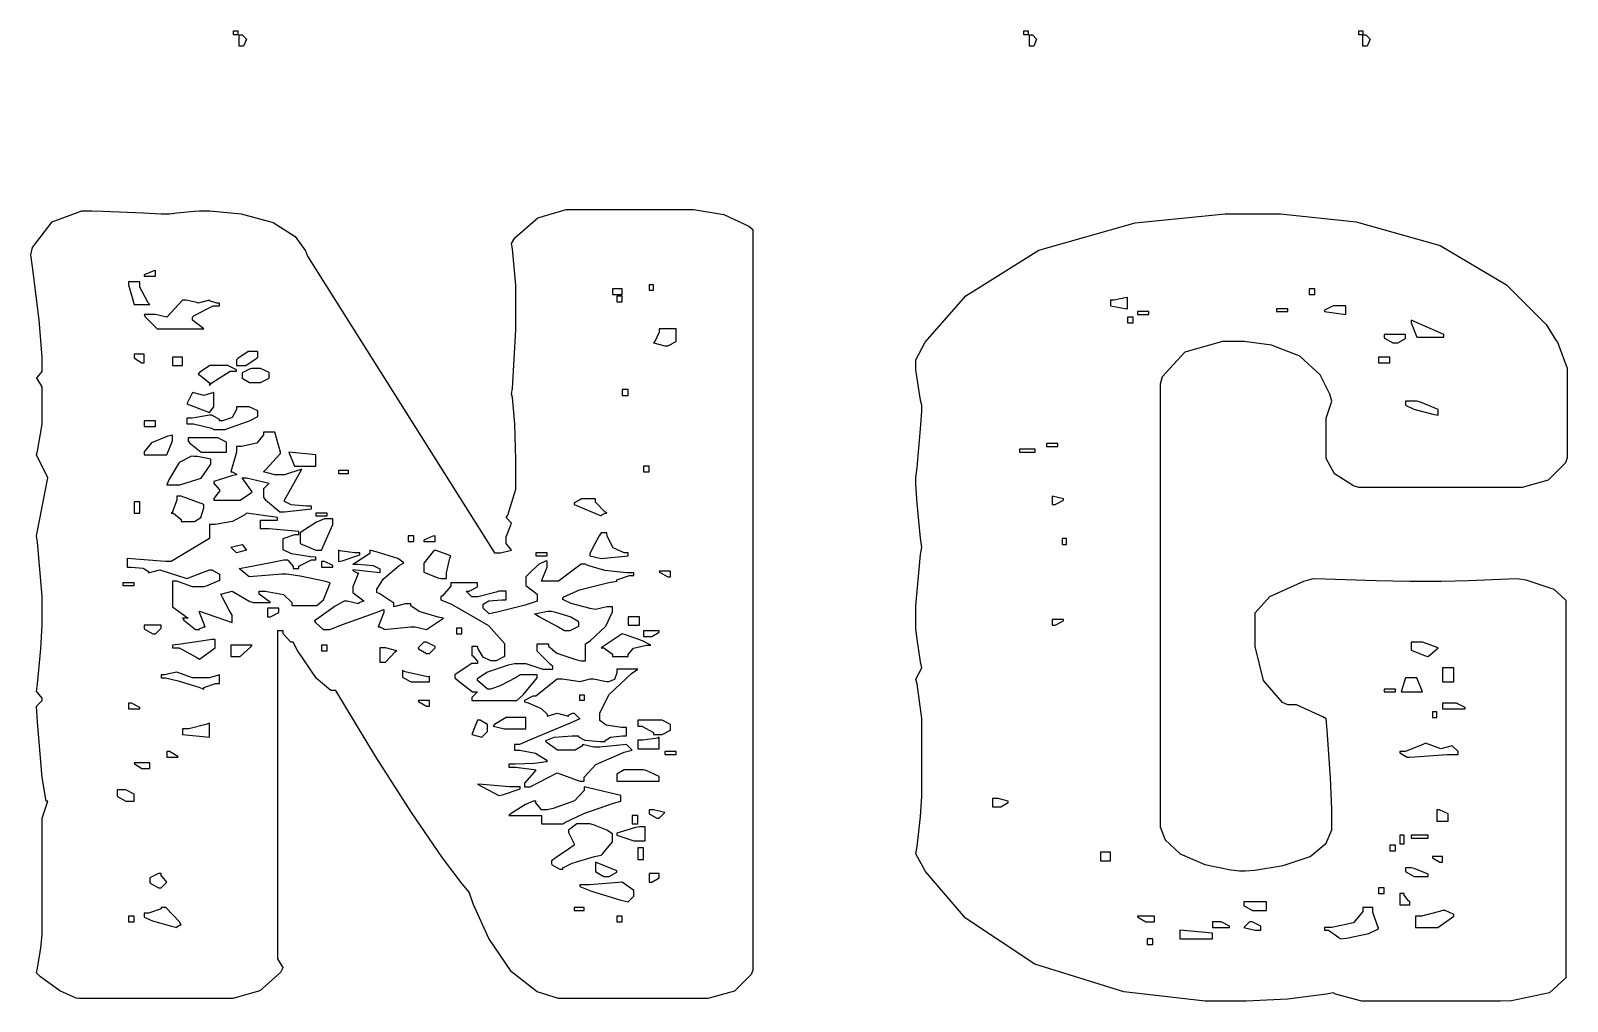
# Model space of a CAD drawing. Extents: x 97 to 264, y 28 to 329.
# Drawn here: x 224.37 to 262.57, y 159.28 to 183.41 of the extents above; entities that cross this region are included whole.
import ezdxf

# ---------------------------------------------------------------- set-up
doc = ezdxf.new("R2010")
doc.units = 0
doc.header["$MEASUREMENT"] = 0

msp = doc.modelspace()

# ---------------------------------------------------------------- linework, layer by layer
at = {"color": 32}
for points in [[(229.412, 183.408), (229.518, 183.408), (229.518, 183.304), (229.412, 183.304), (229.412, 183.408)], [(249.061, 183.408), (249.167, 183.408), (249.167, 183.304), (249.061, 183.304), (249.061, 183.408)], [(257.387, 183.408), (257.492, 183.408), (257.492, 183.304), (257.387, 183.304), (257.387, 183.408)], [(229.552, 183.304), (229.622, 183.304), (229.729, 183.198), (229.658, 183.021), (229.552, 183.021), (229.552, 183.304)], [(249.202, 183.304), (249.273, 183.304), (249.378, 183.198), (249.308, 183.021), (249.202, 183.021), (249.202, 183.304)], [(257.492, 183.304), (257.564, 183.304), (257.668, 183.198), (257.598, 183.021), (257.492, 183.021), (257.492, 183.304)]]:
    msp.add_lwpolyline(points, close=True, dxfattribs=at)
at = {"color": 7}
for points in [[(225.884, 178.929), (226.157, 178.92), (227.175, 178.882), (227.609, 178.858), (227.754, 178.858), (227.814, 178.858), (227.999, 178.882), (228.44, 178.92), (228.564, 178.929), (228.823, 178.929), (229.603, 178.857), (230.394, 178.643), (230.94, 178.289), (231.202, 177.934), (231.246, 177.8), (235.902, 170.428), (236.044, 170.428), (236.325, 170.498), (236.299, 170.525), (236.185, 170.663), (236.185, 170.708), (236.185, 170.825), (236.299, 171.097), (236.325, 171.167), (236.185, 171.31), (236.229, 171.363), (236.431, 172.011), (236.431, 172.226), (236.431, 172.438), (236.431, 172.737), (236.405, 173.634), (236.343, 174.29), (236.325, 174.378), (236.343, 174.511), (236.431, 175.973), (236.431, 176.459), (236.431, 176.742), (236.431, 177.086), (236.343, 177.985), (236.325, 178.117), (236.404, 178.259), (236.973, 178.754), (237.677, 178.965), (237.913, 178.965), (240.594, 178.965), (240.847, 178.965), (241.603, 178.838), (242.225, 178.55), (242.322, 178.47), (242.322, 160.055), (242.278, 159.941), (241.864, 159.531), (241.202, 159.349), (240.983, 159.349), (237.666, 159.349), (237.488, 159.349), (236.958, 159.515), (236.321, 160.011), (235.756, 160.838), (235.368, 161.699), (235.267, 161.995), (235.092, 162.201), (234.605, 162.848), (233.834, 163.971), (232.95, 165.359), (232.198, 166.592), (231.951, 167.004), (231.831, 167.004), (231.474, 167.301), (230.998, 168.002), (230.893, 168.205), (230.831, 168.205), (230.646, 168.417), (230.646, 168.487), (230.504, 168.487), (230.504, 160.408), (230.504, 160.338), (230.619, 160.143), (230.646, 160.125), (230.575, 159.993), (230.063, 159.54), (229.39, 159.349), (229.165, 159.349), (225.565, 159.349), (225.495, 159.359), (225.09, 159.536), (224.613, 159.888), (224.507, 159.985), (224.534, 160.1), (224.617, 160.608), (224.649, 160.934), (224.649, 161.043), (224.649, 163.829), (224.79, 164.254), (224.754, 164.254), (224.648, 164.841), (224.534, 166.22), (224.507, 166.617), (224.649, 166.758), (224.649, 166.812), (224.534, 166.953), (224.507, 166.97), (224.534, 167.174), (224.617, 168.038), (224.649, 168.64), (224.649, 168.84), (224.649, 169.343), (224.534, 170.692), (224.507, 170.851), (224.79, 172.296), (224.507, 172.861), (224.534, 172.959), (224.649, 173.627), (224.649, 173.849), (224.649, 174.485), (224.649, 174.555), (224.534, 174.749), (224.507, 174.765), (224.534, 174.793), (224.649, 174.932), (224.649, 174.978), (224.649, 175.289), (224.573, 176.222), (224.411, 177.537), (224.367, 177.836), (224.411, 178.022), (224.9, 178.66), (225.637, 178.929), (225.884, 178.929)], [(254.812, 178.858), (255.439, 178.858), (257.324, 178.661), (259.41, 178.07), (261.066, 177.087), (262.045, 176.101), (262.29, 175.719), (262.334, 175.667), (262.573, 175.018), (262.573, 174.801), (262.573, 172.791), (262.529, 172.668), (262.1, 172.236), (261.448, 172.049), (261.232, 172.049), (257.387, 172.049), (257.255, 172.093), (256.782, 172.394), (256.576, 172.772), (256.576, 172.897), (256.576, 173.779), (256.716, 174.202), (256.673, 174.371), (256.425, 174.851), (255.927, 175.314), (255.222, 175.591), (254.543, 175.683), (254.317, 175.683), (254.003, 175.683), (253.064, 175.419), (252.501, 174.801), (252.448, 174.625), (252.448, 163.725), (252.448, 163.616), (252.572, 163.289), (252.946, 162.941), (253.563, 162.683), (254.205, 162.548), (254.423, 162.524), (254.565, 162.524), (254.802, 162.542), (255.51, 162.653), (256.182, 162.879), (256.582, 163.209), (256.716, 163.543), (256.716, 163.653), (256.716, 163.795), (256.716, 164.055), (256.684, 164.835), (256.602, 166.018), (256.576, 166.299), (256.496, 166.353), (255.841, 166.652), (255.623, 166.652), (255.491, 166.705), (255.018, 167.253), (254.812, 168.1), (254.812, 168.381), (254.812, 168.804), (254.812, 168.938), (255.177, 169.339), (256.019, 169.722), (256.257, 169.792), (256.556, 169.784), (257.823, 169.744), (258.659, 169.722), (258.939, 169.722), (259.221, 169.722), (259.446, 169.722), (260.12, 169.744), (261.108, 169.784), (261.338, 169.792), (261.541, 169.758), (262.241, 169.528), (262.537, 169.251), (262.537, 169.157), (262.537, 159.985), (262.537, 159.861), (262.135, 159.487), (261.188, 159.289), (260.915, 159.279), (257.704, 159.279), (257.466, 159.279), (256.813, 159.457), (256.752, 159.492), (256.584, 159.457), (255.618, 159.333), (254.588, 159.279), (254.247, 159.279), (253.571, 159.279), (251.549, 159.511), (249.334, 160.201), (247.609, 161.349), (246.614, 162.509), (246.379, 162.947), (246.406, 163.124), (246.49, 163.873), (246.521, 164.37), (246.521, 164.535), (246.521, 165.982), (246.521, 166.309), (246.406, 167.173), (246.379, 167.287), (246.521, 167.569), (246.494, 167.72), (246.41, 168.285), (246.379, 168.542), (246.379, 168.628), (246.379, 169.113), (246.494, 170.384), (246.521, 170.568), (246.494, 170.789), (246.41, 171.658), (246.379, 172.138), (246.379, 172.296), (246.406, 172.552), (246.49, 173.514), (246.521, 173.951), (246.521, 174.096), (246.494, 174.22), (246.379, 174.974), (246.379, 175.224), (246.608, 175.665), (247.617, 176.82), (249.43, 177.956), (251.827, 178.634), (254.065, 178.858), (254.812, 178.858)], [(227.189, 177.307), (227.471, 177.307), (227.471, 177.447), (227.427, 177.439), (227.189, 177.34), (227.189, 177.307)], [(226.8, 177.165), (226.8, 177.094), (226.942, 176.601), (227.329, 176.601), (227.285, 176.645), (227.083, 177.035), (227.083, 177.165), (226.8, 177.165)], [(238.831, 176.848), (239.077, 176.848), (239.077, 176.988), (238.831, 176.988), (238.831, 176.848)], [(239.748, 176.954), (239.853, 176.954), (239.853, 177.094), (239.748, 177.094), (239.748, 176.954)], [(256.153, 176.848), (256.293, 176.848), (256.293, 176.988), (256.153, 176.988), (256.153, 176.848)], [(228.141, 176.706), (227.754, 176.283), (227.471, 176.353), (227.189, 176.353), (227.215, 176.293), (227.513, 176), (227.612, 176), (228.67, 176), (228.388, 176.213), (228.388, 176.283), (228.432, 176.327), (228.902, 176.565), (229.059, 176.565), (229.059, 176.635), (228.997, 176.635), (228.812, 176.689), (228.812, 176.706), (228.53, 176.635), (228.494, 176.653), (228.229, 176.706), (228.141, 176.706)], [(238.937, 176.671), (239.077, 176.671), (239.077, 176.812), (238.937, 176.812), (238.937, 176.671)], [(251.214, 176.706), (251.214, 176.565), (251.214, 176.565), (251.583, 176.505), (251.637, 176.495), (251.637, 176.778), (251.583, 176.769), (251.306, 176.706), (251.214, 176.706)], [(256.54, 176.425), (257.069, 176.353), (257.069, 176.565), (256.822, 176.565), (256.751, 176.565), (256.54, 176.461), (256.54, 176.425)], [(251.637, 176.142), (251.777, 176.142), (251.777, 176.283), (251.637, 176.283), (251.637, 176.142)], [(251.883, 176.353), (252.166, 176.353), (252.166, 176.425), (251.883, 176.425), (251.883, 176.353)], [(255.341, 176.425), (255.623, 176.425), (255.623, 176.495), (255.341, 176.495), (255.341, 176.425)], [(258.692, 176.213), (258.692, 176.142), (258.833, 175.79), (259.504, 175.79), (259.504, 175.86), (258.692, 176.213)], [(239.995, 176), (239.995, 175.912), (239.879, 175.665), (239.853, 175.647), (240.135, 175.577), (240.206, 175.577), (240.418, 175.685), (240.418, 175.719), (240.418, 176), (239.995, 176)], [(258.021, 175.86), (258.021, 175.79), (258.029, 175.763), (258.235, 175.647), (258.304, 175.647), (258.364, 175.647), (258.55, 175.755), (258.55, 175.79), (258.55, 175.86), (258.021, 175.86)], [(226.942, 175.367), (226.942, 175.295), (226.95, 175.268), (227.128, 175.154), (227.189, 175.154), (227.189, 175.367), (226.942, 175.367)], [(229.482, 175.224), (229.482, 175.084), (229.622, 175.084), (229.719, 175.084), (229.975, 175.26), (230.011, 175.295), (230.011, 175.437), (229.871, 175.437), (229.773, 175.437), (229.517, 175.26), (229.482, 175.224)], [(227.894, 175.084), (228.141, 175.084), (228.141, 175.295), (227.894, 175.295), (227.894, 175.084)], [(228.53, 174.872), (228.574, 174.845), (228.812, 174.654), (228.812, 174.589), (228.873, 174.651), (229.329, 174.942), (229.482, 174.942), (229.482, 174.978), (229.27, 175.084), (229.199, 175.084), (228.917, 175.084), (228.819, 175.084), (228.564, 174.908), (228.53, 174.872)], [(229.622, 174.872), (229.622, 174.801), (229.622, 174.767), (229.809, 174.661), (229.871, 174.661), (230.011, 174.661), (230.081, 174.661), (230.294, 174.767), (230.294, 174.801), (230.294, 174.872), (230.294, 174.908), (230.081, 175.014), (230.011, 175.014), (229.871, 175.014), (229.827, 175.005), (229.622, 174.906), (229.622, 174.872)], [(257.881, 175.154), (258.163, 175.154), (258.163, 175.295), (257.881, 175.295), (257.881, 175.154)], [(228.388, 174.413), (228.247, 174.132), (228.812, 173.919), (228.917, 174.06), (228.917, 174.413), (228.67, 174.342), (228.388, 174.413)], [(239.077, 174.342), (239.219, 174.342), (239.219, 174.485), (239.077, 174.485), (239.077, 174.342)], [(229.482, 174.06), (229.482, 173.994), (229.376, 173.791), (229.137, 173.707), (229.059, 173.707), (229.059, 173.743), (228.873, 173.849), (228.812, 173.849), (228.768, 173.841), (228.377, 173.779), (228.247, 173.779), (228.247, 173.637), (228.414, 173.637), (228.863, 173.524), (228.917, 173.496), (229.199, 173.496), (229.332, 173.541), (229.803, 173.713), (230.011, 173.816), (230.011, 173.849), (230.011, 173.919), (230.011, 173.955), (229.799, 174.06), (229.729, 174.06), (229.482, 174.06)], [(258.55, 174.202), (258.55, 174.132), (258.55, 174.1), (258.757, 174.003), (259.23, 173.877), (259.362, 173.849), (259.362, 173.919), (259.362, 173.991), (258.921, 174.176), (258.833, 174.202), (258.55, 174.202)], [(227.189, 173.567), (227.471, 173.567), (227.471, 173.707), (227.189, 173.707), (227.189, 173.567)], [(227.189, 172.861), (227.754, 172.861), (227.894, 173.214), (227.894, 173.354), (227.779, 173.328), (227.37, 173.162), (227.189, 172.937), (227.189, 172.861)], [(228.283, 173.284), (228.283, 173.214), (228.317, 173.162), (228.608, 172.931), (228.706, 172.931), (229.235, 172.931), (229.235, 173.144), (229.235, 173.179), (229.023, 173.284), (228.953, 173.284), (228.283, 173.284)], [(230.152, 173.426), (230.152, 173.36), (229.988, 173.157), (229.607, 173.073), (229.482, 173.073), (229.482, 172.931), (229.342, 172.438), (229.376, 172.438), (229.482, 172.386), (229.482, 172.368), (229.394, 172.35), (228.917, 172.205), (228.917, 172.156), (228.943, 172.129), (229.059, 171.99), (229.059, 171.943), (229.031, 171.917), (228.917, 171.779), (228.917, 171.733), (229.482, 171.733), (229.578, 171.733), (229.835, 171.909), (229.871, 171.943), (229.622, 172.296), (229.729, 172.296), (230.294, 172.156), (230.152, 172.015), (230.152, 171.803), (230.204, 171.742), (230.561, 171.45), (230.681, 171.45), (231.352, 171.52), (231.352, 171.59), (231.224, 171.59), (230.843, 171.622), (230.681, 171.705), (230.681, 171.733), (231.105, 172.508), (230.681, 172.368), (230.434, 172.368), (230.152, 172.438), (230.222, 172.51), (230.469, 172.779), (230.576, 172.894), (230.576, 172.931), (230.434, 173.426), (230.152, 173.426)], [(249.626, 173.073), (249.907, 173.073), (249.907, 173.144), (249.626, 173.144), (249.626, 173.073)], [(227.754, 172.12), (227.894, 172.12), (228.072, 172.12), (228.608, 172.28), (228.847, 172.636), (228.847, 172.755), (228.802, 172.765), (228.517, 172.825), (228.424, 172.825), (228.362, 172.835), (228.061, 172.672), (227.798, 172.244), (227.754, 172.12)], [(230.787, 172.931), (230.929, 172.579), (231.458, 172.579), (231.458, 172.861), (230.787, 172.931)], [(248.955, 172.931), (249.344, 172.931), (249.344, 173.002), (248.955, 173.002), (248.955, 172.931)], [(232.022, 172.402), (232.268, 172.402), (232.268, 172.472), (232.022, 172.472), (232.022, 172.402)], [(239.606, 172.438), (239.748, 172.438), (239.748, 172.579), (239.606, 172.579), (239.606, 172.438)], [(226.942, 171.414), (227.083, 171.414), (227.083, 171.697), (226.942, 171.697), (226.942, 171.414)], [(228.001, 171.839), (228.001, 171.733), (227.885, 171.432), (227.858, 171.414), (227.921, 171.414), (228.107, 171.257), (228.107, 171.203), (228.388, 171.203), (228.439, 171.203), (228.594, 171.31), (228.67, 171.548), (228.67, 171.626), (228.107, 171.839), (228.001, 171.839)], [(237.878, 171.626), (238.548, 171.344), (238.548, 171.362), (238.654, 171.414), (238.69, 171.414), (238.646, 171.45), (238.408, 171.688), (238.408, 171.767), (238.125, 171.767), (238.063, 171.767), (237.878, 171.662), (237.878, 171.626)], [(249.767, 171.839), (249.767, 171.626), (249.837, 171.626), (250.049, 171.733), (250.049, 171.767), (249.767, 171.839)], [(229.729, 171.414), (229.693, 171.37), (229.388, 171.208), (228.956, 171.133), (228.812, 171.133), (228.812, 170.78), (227.858, 170.215), (227.718, 170.215), (226.766, 170.285), (226.766, 170.075), (226.865, 170.075), (227.163, 170.045), (227.295, 169.962), (227.295, 169.933), (227.578, 170.003), (228.247, 169.792), (228.812, 170.003), (228.873, 170.003), (229.059, 169.898), (229.059, 169.863), (229.059, 169.792), (229.059, 169.74), (228.731, 169.598), (228.67, 169.58), (228.388, 169.58), (228.001, 169.722), (227.894, 169.722), (227.894, 169.087), (228.283, 168.804), (228.141, 168.804), (228.176, 168.752), (228.466, 168.522), (228.564, 168.522), (228.564, 168.54), (228.67, 168.592), (228.706, 168.592), (228.564, 168.945), (228.564, 168.981), (229.376, 168.698), (229.376, 168.84), (229.376, 168.881), (229.3, 169.003), (229.137, 169.315), (229.093, 169.404), (229.376, 169.474), (229.376, 169.474), (229.817, 169.219), (229.905, 169.193), (230.328, 169.193), (230.047, 169.404), (230.047, 169.474), (230.197, 169.474), (230.651, 169.391), (230.857, 169.189), (230.857, 169.121), (231.422, 169.121), (231.477, 169.121), (231.643, 169.259), (231.783, 169.59), (231.811, 169.686), (231.661, 169.722), (231.064, 169.846), (230.724, 169.898), (230.61, 169.898), (229.799, 169.827), (229.552, 170.039), (229.729, 170.075), (230.376, 170.199), (230.657, 170.251), (230.753, 170.251), (230.779, 170.225), (230.893, 170.086), (230.893, 170.039), (231.033, 170.039), (231.033, 170.093), (231.352, 170.251), (231.458, 170.251), (231.458, 170.321), (231.326, 170.331), (230.853, 170.401), (230.646, 170.501), (230.646, 170.532), (230.646, 170.744), (230.646, 170.78), (230.936, 170.885), (231.033, 170.885), (231.033, 170.957), (230.945, 170.966), (230.297, 171.027), (230.081, 171.027), (230.081, 171.238), (230.504, 171.238), (230.504, 171.31), (229.729, 171.414)], [(231.069, 170.921), (231.069, 170.708), (231.069, 170.656), (231.396, 170.516), (231.458, 170.498), (231.599, 170.498), (231.881, 171.133), (231.881, 171.274), (231.739, 171.274), (231.672, 171.274), (231.471, 171.191), (231.148, 170.983), (231.069, 170.921)], [(231.458, 171.344), (231.739, 171.344), (231.739, 171.414), (231.458, 171.414), (231.458, 171.344)], [(233.751, 170.708), (233.892, 170.708), (233.892, 170.851), (233.751, 170.851), (233.751, 170.708)], [(234.138, 170.708), (234.421, 170.708), (234.421, 170.851), (234.367, 170.842), (234.138, 170.743), (234.138, 170.708)], [(238.548, 170.921), (238.504, 170.851), (238.34, 170.56), (238.265, 170.407), (238.265, 170.356), (238.548, 170.285), (239.219, 170.356), (239.219, 170.428), (239.125, 170.428), (238.847, 170.556), (238.698, 170.842), (238.69, 170.921), (238.548, 170.921)], [(229.622, 170.638), (229.729, 170.498), (229.482, 170.428), (229.342, 170.568), (229.622, 170.638)], [(232.797, 170.498), (232.797, 170.41), (232.445, 170.181), (232.374, 170.145), (232.501, 170.145), (232.882, 170.115), (233.046, 170.032), (233.046, 170.003), (233.046, 169.933), (232.374, 170.003), (232.374, 169.987), (232.481, 169.933), (232.517, 169.933), (232.374, 169.58), (232.374, 169.44), (232.657, 169.227), (232.621, 169.227), (232.517, 169.175), (232.517, 169.157), (232.234, 169.227), (232.158, 169.227), (231.933, 169.1), (231.527, 168.814), (231.422, 168.734), (231.448, 168.699), (231.64, 168.522), (231.705, 168.522), (231.808, 168.522), (232.122, 168.65), (232.93, 168.938), (233.15, 169.017), (233.15, 168.945), (233.01, 168.592), (233.044, 168.592), (233.15, 168.54), (233.15, 168.522), (233.821, 168.592), (233.928, 168.592), (234.208, 168.522), (234.633, 168.804), (234.501, 168.832), (234.028, 168.968), (233.821, 169.11), (233.821, 169.157), (233.679, 169.157), (233.398, 169.087), (233.398, 169.175), (233.044, 169.405), (232.974, 169.44), (232.974, 169.526), (233.136, 169.784), (233.529, 170.109), (233.645, 170.179), (233.645, 170.179), (233.499, 170.287), (232.956, 170.454), (232.797, 170.498)], [(232.022, 170.498), (232.022, 170.215), (232.11, 170.233), (232.551, 170.379), (232.551, 170.428), (232.418, 170.428), (232.056, 170.481), (232.022, 170.498)], [(234.421, 170.498), (234.377, 170.463), (234.138, 170.173), (234.138, 170.075), (234.138, 170.003), (234.138, 169.951), (234.491, 169.81), (234.561, 169.792), (234.703, 169.792), (234.703, 169.934), (234.792, 170.295), (234.81, 170.356), (234.421, 170.498)], [(236.926, 170.356), (237.207, 170.356), (237.207, 170.428), (236.926, 170.428), (236.926, 170.356)], [(250.013, 170.638), (250.119, 170.638), (250.119, 170.78), (250.013, 170.78), (250.013, 170.638)], [(231.599, 170.215), (231.599, 170.075), (231.881, 170.075), (231.881, 170.111), (231.669, 170.215), (231.599, 170.215)], [(236.678, 169.827), (236.678, 169.616), (236.96, 169.404), (236.96, 169.263), (236.96, 169.23), (236.664, 169.127), (235.964, 168.954), (235.762, 168.91), (235.62, 169.051), (235.62, 169.121), (235.62, 169.15), (235.756, 169.233), (236.077, 169.263), (236.185, 169.263), (236.185, 169.474), (236.008, 169.474), (235.937, 169.448), (235.487, 169.333), (235.339, 169.333), (235.197, 169.474), (235.267, 169.474), (235.479, 169.581), (235.479, 169.616), (235.479, 169.686), (234.81, 169.686), (234.81, 169.598), (234.605, 169.361), (234.561, 169.333), (234.561, 169.263), (234.826, 169.149), (235.752, 168.62), (236.149, 168.177), (236.149, 168.028), (236.149, 167.886), (236.149, 167.852), (235.938, 167.746), (235.868, 167.746), (235.806, 167.746), (235.62, 167.83), (235.496, 168.038), (235.479, 168.099), (235.339, 168.099), (235.339, 167.886), (235.365, 167.86), (235.479, 167.723), (235.479, 167.676), (235.337, 167.676), (234.967, 167.437), (234.914, 167.393), (234.914, 167.323), (234.976, 167.262), (235.353, 166.97), (235.479, 166.97), (235.339, 166.828), (235.339, 166.758), (236.397, 166.758), (236.451, 166.758), (236.612, 166.896), (236.889, 167.226), (236.96, 167.323), (236.96, 167.393), (236.538, 167.393), (236.44, 167.332), (236.039, 167.124), (235.803, 167.04), (235.726, 167.04), (235.479, 167.253), (235.479, 167.306), (235.712, 167.465), (236.247, 167.641), (236.397, 167.676), (236.678, 167.676), (237.103, 167.533), (237.349, 167.533), (237.349, 167.605), (237.287, 167.65), (236.96, 167.987), (236.96, 168.099), (236.96, 168.169), (237.243, 168.169), (237.243, 168.11), (237.45, 167.932), (237.923, 167.773), (238.055, 167.746), (238.161, 167.746), (238.161, 168.169), (238.275, 168.24), (238.667, 168.602), (238.831, 168.965), (238.831, 169.087), (238.69, 169.087), (238.408, 169.017), (238.275, 169.043), (237.803, 169.171), (237.596, 169.266), (237.596, 169.297), (237.622, 169.333), (238.015, 169.51), (238.742, 169.688), (238.937, 169.722), (238.937, 169.758), (239.254, 169.863), (239.36, 169.863), (239.36, 169.933), (239.179, 169.933), (238.64, 169.987), (238.221, 170.111), (238.161, 170.145), (238.055, 170.145), (237.49, 169.722), (237.067, 169.722), (237.207, 170.075), (237.207, 170.215), (237.181, 170.225), (236.996, 170.141), (236.74, 169.898), (236.678, 169.827)], [(226.66, 169.616), (226.942, 169.616), (226.942, 169.686), (226.66, 169.686), (226.66, 169.616)], [(239.995, 169.969), (240.003, 169.943), (240.209, 169.827), (240.278, 169.827), (240.278, 169.969), (239.995, 169.969)], [(230.258, 169.051), (230.258, 168.84), (230.328, 168.84), (230.54, 168.946), (230.54, 168.981), (230.54, 169.051), (230.258, 169.051)], [(237.313, 168.981), (237.418, 168.954), (237.793, 168.84), (237.975, 168.726), (237.985, 168.698), (237.985, 168.628), (237.985, 168.593), (237.772, 168.487), (237.702, 168.487), (237.64, 168.487), (237.454, 168.593), (237.013, 168.84), (236.89, 168.91), (236.942, 168.92), (237.22, 168.981), (237.313, 168.981)], [(227.189, 168.628), (227.189, 168.558), (227.197, 168.531), (227.402, 168.415), (227.471, 168.415), (227.612, 168.558), (227.612, 168.628), (227.189, 168.628)], [(234.95, 168.415), (235.09, 168.415), (235.09, 168.558), (234.95, 168.558), (234.95, 168.415)], [(239.219, 168.628), (239.5, 168.628), (239.5, 168.84), (239.219, 168.84), (239.219, 168.628)], [(249.767, 168.768), (249.767, 168.628), (249.837, 168.628), (250.049, 168.734), (250.049, 168.768), (249.767, 168.768)], [(227.894, 168.135), (227.894, 168.063), (228.061, 168.063), (228.494, 167.826), (228.564, 167.782), (228.953, 168.063), (228.953, 168.275), (228.866, 168.275), (228.608, 168.232), (228.043, 168.152), (227.894, 168.135)], [(229.342, 168.135), (229.342, 167.852), (229.482, 167.852), (229.578, 167.852), (229.843, 168.09), (229.871, 168.135), (229.342, 168.135)], [(231.599, 167.992), (231.739, 167.992), (231.739, 168.135), (231.599, 168.135), (231.599, 167.992)], [(234.138, 168.205), (233.998, 168.063), (234.006, 168.037), (234.211, 167.922), (234.28, 167.922), (234.421, 168.063), (234.421, 168.099), (234.208, 168.205), (234.138, 168.205)], [(239.077, 168.415), (238.548, 168.063), (238.618, 168.063), (238.831, 167.906), (238.831, 167.852), (239.219, 167.852), (239.219, 167.904), (239.355, 168.06), (239.675, 168.135), (239.783, 168.135), (239.773, 168.144), (239.575, 168.237), (239.182, 168.381), (239.077, 168.415)], [(239.606, 168.487), (239.606, 168.345), (239.748, 168.345), (239.809, 168.345), (239.995, 168.453), (239.995, 168.487), (239.606, 168.487)], [(258.692, 168.205), (258.692, 168.063), (258.692, 168.01), (259.044, 167.87), (259.115, 167.852), (259.362, 168.063), (258.975, 168.205), (258.692, 168.205)], [(233.046, 168.063), (233.046, 167.71), (233.186, 167.71), (233.186, 167.71), (233.425, 167.966), (233.469, 167.992), (233.186, 168.063), (233.046, 168.063)], [(227.612, 167.393), (227.612, 167.323), (227.717, 167.323), (228.035, 167.248), (228.546, 167.084), (228.67, 167.04), (228.67, 167.076), (228.961, 167.181), (229.059, 167.181), (229.059, 167.393), (228.812, 167.323), (228.388, 167.323), (228.001, 167.463), (227.957, 167.455), (227.697, 167.393), (227.612, 167.393)], [(233.609, 167.499), (233.609, 167.357), (233.618, 167.331), (233.823, 167.217), (233.892, 167.217), (234.28, 167.217), (234.28, 167.357), (234.236, 167.349), (233.679, 167.473), (233.609, 167.499)], [(238.937, 167.499), (238.937, 167.444), (238.879, 167.279), (238.737, 167.217), (238.69, 167.217), (238.646, 167.226), (238.361, 167.287), (238.265, 167.287), (238.019, 167.217), (237.975, 167.226), (237.585, 167.287), (237.455, 167.287), (236.926, 166.864), (236.854, 166.864), (236.644, 166.759), (236.644, 166.723), (236.732, 166.697), (237.057, 166.561), (237.207, 166.419), (237.207, 166.371), (237.455, 166.441), (237.736, 166.371), (237.736, 166.388), (237.842, 166.441), (237.878, 166.441), (238.019, 166.299), (237.78, 166.194), (236.889, 165.824), (236.52, 165.665), (236.397, 165.665), (236.397, 165.523), (236.528, 165.523), (236.921, 165.449), (237.181, 165.285), (237.207, 165.24), (237.181, 165.232), (236.89, 165.194), (236.413, 165.17), (236.255, 165.17), (236.255, 165.1), (236.422, 165.1), (236.882, 165.039), (236.926, 165.03), (236.882, 164.977), (236.644, 164.7), (236.644, 164.607), (236.784, 164.607), (237.455, 164.96), (238.019, 164.747), (238.125, 164.747), (238.125, 164.852), (238.42, 165.162), (239.121, 165.471), (239.324, 165.523), (239.183, 165.665), (238.514, 165.593), (238.372, 165.593), (238.089, 165.665), (238.089, 165.631), (237.903, 165.523), (237.842, 165.523), (237.56, 165.523), (237.462, 165.523), (237.207, 165.701), (237.173, 165.735), (237.173, 165.763), (237.38, 165.845), (237.833, 165.876), (237.985, 165.876), (237.985, 165.85), (238.147, 165.767), (238.528, 165.735), (238.654, 165.735), (238.654, 165.763), (238.786, 165.845), (239.084, 165.876), (239.183, 165.876), (239.183, 166.088), (239.057, 166.088), (238.676, 166.142), (238.514, 166.26), (238.514, 166.299), (238.514, 166.45), (238.75, 166.904), (239.306, 167.429), (239.466, 167.533), (238.937, 167.533), (238.937, 167.499)], [(259.468, 167.217), (259.751, 167.217), (259.751, 167.569), (259.468, 167.569), (259.468, 167.217)], [(258.021, 166.97), (258.304, 166.97), (258.304, 167.04), (258.021, 167.04), (258.021, 166.97)], [(258.55, 167.323), (258.446, 166.97), (258.975, 166.97), (258.833, 167.323), (258.55, 167.323)], [(226.8, 166.688), (226.8, 166.547), (227.083, 166.547), (227.083, 166.583), (226.871, 166.688), (226.8, 166.688)], [(233.998, 166.758), (234.006, 166.732), (234.211, 166.617), (234.28, 166.617), (234.28, 166.758), (233.998, 166.758)], [(238.019, 166.9), (238.125, 166.9), (238.125, 166.758), (238.019, 166.758), (238.019, 166.9)], [(259.468, 166.688), (259.468, 166.547), (260.033, 166.547), (260.033, 166.583), (259.821, 166.688), (259.751, 166.688), (259.468, 166.688)], [(235.479, 166.265), (235.339, 165.912), (235.585, 165.842), (235.726, 165.982), (235.726, 166.122), (235.726, 166.158), (235.54, 166.265), (235.479, 166.265)], [(235.868, 166.122), (236.149, 166.052), (236.678, 166.052), (236.678, 166.335), (236.291, 166.335), (236.185, 166.335), (235.902, 166.158), (235.868, 166.122)], [(239.466, 166.265), (239.466, 166.122), (239.562, 166.122), (239.853, 165.965), (239.853, 165.912), (239.995, 165.912), (240.065, 165.912), (240.278, 166.018), (240.278, 166.052), (240.278, 166.122), (240.278, 166.158), (240.065, 166.265), (239.995, 166.265), (239.466, 166.265)], [(259.221, 166.335), (259.328, 166.335), (259.328, 166.475), (259.221, 166.475), (259.221, 166.335)], [(228.141, 166.052), (228.141, 165.912), (228.812, 165.842), (228.812, 166.194), (228.758, 166.168), (228.296, 166.052), (228.141, 166.052)], [(239.466, 165.77), (239.466, 165.559), (239.995, 165.559), (239.995, 165.842), (239.959, 165.824), (239.588, 165.77), (239.466, 165.77)], [(227.754, 165.489), (227.754, 165.347), (228.035, 165.347), (228.025, 165.365), (227.821, 165.489), (227.754, 165.489)], [(240.135, 165.417), (240.418, 165.417), (240.418, 165.489), (240.135, 165.489), (240.135, 165.417)], [(258.41, 165.489), (258.41, 165.454), (258.594, 165.347), (258.656, 165.347), (258.779, 165.356), (259.587, 165.417), (259.857, 165.417), (259.857, 165.489), (259.715, 165.629), (259.432, 165.559), (259.045, 165.699), (258.983, 165.665), (258.553, 165.489), (258.41, 165.489)], [(226.942, 165.206), (226.95, 165.18), (227.128, 165.064), (227.189, 165.064), (227.329, 165.064), (227.329, 165.206), (226.942, 165.206)], [(235.479, 164.677), (236.008, 164.394), (236.097, 164.412), (236.538, 164.558), (236.538, 164.607), (236.273, 164.607), (235.602, 164.669), (235.479, 164.677)], [(238.937, 164.888), (238.937, 164.747), (239.995, 164.747), (239.995, 164.817), (239.995, 164.871), (239.667, 165.013), (239.606, 165.03), (239.183, 165.03), (239.121, 165.03), (238.937, 164.924), (238.937, 164.888)], [(226.519, 164.535), (226.519, 164.394), (226.527, 164.368), (226.731, 164.254), (226.8, 164.254), (226.942, 164.254), (226.942, 164.394), (226.942, 164.43), (226.73, 164.535), (226.66, 164.535), (226.519, 164.535)], [(238.125, 164.607), (238.125, 164.52), (237.891, 164.258), (237.357, 164.069), (237.207, 164.042), (237.067, 164.042), (237.039, 164.069), (236.926, 164.209), (236.926, 164.254), (236.861, 164.254), (236.67, 164.171), (236.334, 163.963), (236.255, 163.901), (237.067, 163.901), (237.067, 163.689), (237.596, 163.689), (237.648, 163.725), (238.121, 163.945), (238.857, 164.201), (239.043, 164.254), (239.043, 164.394), (238.125, 164.607)], [(248.285, 164.324), (248.285, 164.112), (248.426, 164.112), (248.486, 164.112), (248.672, 164.219), (248.672, 164.254), (248.426, 164.324), (248.285, 164.324)], [(239.748, 164.042), (239.748, 163.971), (239.748, 163.937), (239.933, 163.829), (239.995, 163.829), (240.135, 163.971), (239.853, 164.042), (239.748, 164.042)], [(259.328, 164.042), (259.328, 163.759), (259.608, 163.759), (259.608, 163.901), (259.608, 163.937), (259.398, 164.042), (259.328, 164.042)], [(237.736, 163.477), (237.878, 163.196), (237.878, 163.163), (237.74, 163.063), (237.41, 162.833), (237.313, 162.771), (237.313, 162.701), (237.322, 162.675), (237.527, 162.56), (237.596, 162.56), (237.596, 162.599), (237.833, 162.711), (238.388, 162.879), (238.548, 162.913), (238.592, 162.949), (238.831, 163.24), (238.831, 163.336), (238.831, 163.406), (238.831, 163.439), (238.693, 163.535), (238.362, 163.663), (238.265, 163.689), (238.019, 163.689), (237.947, 163.689), (237.736, 163.53), (237.736, 163.477)], [(238.937, 163.406), (239.36, 163.266), (239.642, 163.266), (239.642, 163.619), (239.5, 163.619), (239.402, 163.602), (238.937, 163.456), (238.937, 163.406)], [(239.324, 163.689), (239.466, 163.689), (239.466, 163.901), (239.324, 163.901), (239.324, 163.689)], [(258.163, 163.019), (258.304, 163.019), (258.304, 163.16), (258.163, 163.16), (258.163, 163.019)], [(258.41, 163.196), (258.516, 163.196), (258.516, 163.406), (258.41, 163.406), (258.41, 163.196)], [(258.692, 163.336), (259.115, 163.336), (259.115, 163.406), (258.692, 163.406), (258.692, 163.336)], [(239.466, 162.807), (239.606, 162.807), (239.606, 163.09), (239.466, 163.09), (239.466, 162.807)], [(250.965, 162.771), (251.214, 162.771), (251.214, 162.983), (250.965, 162.983), (250.965, 162.771)], [(259.221, 162.877), (259.221, 162.843), (259.406, 162.737), (259.468, 162.737), (259.468, 162.877), (259.221, 162.877)], [(227.329, 162.314), (227.329, 162.242), (227.338, 162.216), (227.543, 162.101), (227.612, 162.101), (227.754, 162.242), (227.726, 162.27), (227.612, 162.409), (227.612, 162.454), (227.54, 162.454), (227.329, 162.349), (227.329, 162.314)], [(238.408, 162.737), (238.408, 162.524), (238.416, 162.498), (238.621, 162.384), (238.69, 162.384), (238.75, 162.384), (238.937, 162.49), (238.937, 162.524), (238.408, 162.737)], [(239.748, 162.454), (239.748, 162.242), (239.809, 162.242), (239.995, 162.349), (239.995, 162.384), (239.995, 162.454), (239.748, 162.454)], [(258.55, 162.595), (258.55, 162.524), (258.559, 162.498), (258.764, 162.384), (258.833, 162.384), (259.115, 162.384), (259.115, 162.438), (258.763, 162.578), (258.692, 162.595), (258.55, 162.595)], [(238.019, 162.172), (238.019, 162.133), (238.314, 162.015), (239.015, 161.802), (239.219, 161.749), (239.36, 161.889), (239.36, 162.031), (239.077, 162.242), (238.989, 162.234), (238.262, 162.172), (238.019, 162.172)], [(257.881, 161.961), (258.021, 161.961), (258.021, 162.101), (257.881, 162.101), (257.881, 161.961)], [(254.529, 161.749), (254.529, 161.678), (254.537, 161.652), (254.743, 161.536), (254.812, 161.536), (255.094, 161.536), (255.094, 161.749), (254.529, 161.749)], [(258.41, 161.961), (258.41, 161.678), (258.656, 161.678), (258.656, 161.749), (258.629, 161.776), (258.516, 161.915), (258.516, 161.961), (258.41, 161.961)], [(226.8, 161.255), (226.942, 161.255), (226.942, 161.396), (226.8, 161.396), (226.8, 161.255)], [(227.612, 161.608), (227.612, 161.574), (227.294, 161.466), (227.189, 161.466), (227.189, 161.396), (227.189, 161.368), (227.396, 161.282), (227.868, 161.149), (228.001, 161.113), (228.001, 161.131), (228.079, 161.183), (228.107, 161.183), (228.063, 161.255), (227.724, 161.608), (227.612, 161.608)], [(237.878, 161.536), (238.125, 161.536), (238.125, 161.608), (237.878, 161.608), (237.878, 161.536)], [(238.937, 161.255), (239.077, 161.255), (239.077, 161.396), (238.937, 161.396), (238.937, 161.255)], [(251.883, 161.396), (251.891, 161.37), (252.097, 161.255), (252.166, 161.255), (252.306, 161.255), (252.306, 161.396), (251.883, 161.396)], [(253.753, 161.255), (253.753, 161.113), (254.176, 161.113), (254.176, 161.149), (253.964, 161.255), (253.894, 161.255), (253.753, 161.255)], [(254.67, 161.255), (254.529, 161.113), (254.812, 161.043), (254.952, 161.043), (254.952, 161.113), (254.952, 161.149), (254.74, 161.255), (254.67, 161.255)], [(257.492, 161.608), (257.492, 161.514), (257.254, 161.229), (256.717, 161.113), (256.54, 161.113), (256.54, 161.043), (256.636, 161.043), (256.892, 160.867), (256.928, 160.831), (257.087, 160.849), (257.642, 160.961), (257.881, 161.076), (257.881, 161.113), (257.853, 161.157), (257.74, 161.496), (257.74, 161.608), (257.492, 161.608)], [(258.798, 161.396), (258.798, 161.113), (259.221, 161.113), (259.354, 161.113), (259.697, 161.352), (259.751, 161.396), (259.751, 161.432), (259.538, 161.536), (259.468, 161.536), (259.396, 161.51), (258.947, 161.396), (258.798, 161.396)], [(252.942, 161.043), (252.942, 160.831), (253.753, 160.831), (253.753, 160.973), (252.942, 161.043)], [(252.13, 160.69), (252.272, 160.69), (252.272, 160.831), (252.13, 160.831), (252.13, 160.69)]]:
    msp.add_lwpolyline(points, close=True, dxfattribs=at)

doc.saveas('drawing.dxf')
